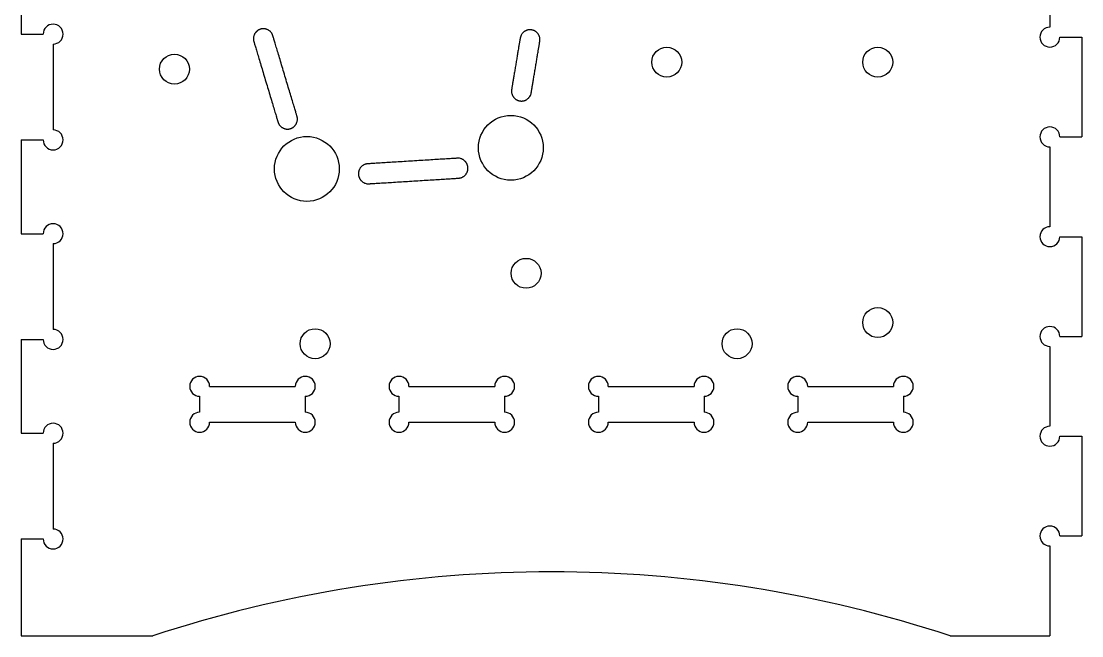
# Model space of a CAD drawing. Extents: x -51.6 to 1.6, y -60 to 0.
# Drawn here: x -51.6 to 1.6, y -60 to -29.2 of the extents above; entities that cross this region are included whole.
import ezdxf

# ---------------------------------------------------------------- set-up
doc = ezdxf.new("R2010")
doc.units = 0
doc.header["$MEASUREMENT"] = 0
doc.layers.add('VISIBLE', color=7, linetype='CONTINUOUS')

msp = doc.modelspace()

# ---------------------------------------------------------------- linework, layer by layer
at = {"layer": 'VISIBLE'}
for p, q in [((-51.6, -25.15), (-51.6, -29.85)), ((0, -25.5), (0, -29.5)), ((-51.6, -29.85), (-50.5, -29.85)), ((0.5, -30), (1.6, -30)), ((1.6, -30), (1.6, -35)), ((-50, -30.35), (-50, -34.65)), ((0.5, -35), (1.6, -35)), ((-51.6, -35.15), (-50.5, -35.15)), ((-51.6, -35.15), (-51.6, -39.85)), ((0, -35.5), (0, -39.5)), ((-51.6, -39.85), (-50.5, -39.85)), ((-50, -40.35), (-50, -44.65)), ((0.5, -40), (1.6, -40)), ((1.6, -40), (1.6, -45)), ((-51.6, -45.15), (-50.5, -45.15)), ((-51.6, -45.15), (-51.6, -49.85)), ((0.5, -45), (1.6, -45)), ((0, -45.5), (0, -49.5)), ((-42.15, -47.5), (-37.85, -47.5)), ((-32.15, -47.5), (-27.85, -47.5)), ((-22.15, -47.5), (-17.85, -47.5)), ((-12.15, -47.5), (-7.85, -47.5)), ((-42.65, -48), (-42.65, -48.8)), ((-37.35, -48), (-37.35, -48.8)), ((-32.65, -48), (-32.65, -48.8)), ((-27.35, -48), (-27.35, -48.8)), ((-22.65, -48), (-22.65, -48.8)), ((-17.35, -48), (-17.35, -48.8)), ((-12.65, -48), (-12.65, -48.8)), ((-7.35, -48), (-7.35, -48.8)), ((-42.15, -49.3), (-37.85, -49.3)), ((-32.15, -49.3), (-27.85, -49.3)), ((-22.15, -49.3), (-17.85, -49.3)), ((-12.15, -49.3), (-7.85, -49.3)), ((-51.6, -49.85), (-50.5, -49.85)), ((0.5, -50), (1.6, -50)), ((1.6, -50), (1.6, -55)), ((-50, -50.35), (-50, -54.65)), ((-51.6, -55.15), (-50.5, -55.15)), ((-51.6, -55.15), (-51.6, -60)), ((0.5, -55), (1.6, -55)), ((0, -55.5), (0, -60)), ((-51.6, -60), (-45, -60)), ((-5, -60), (0, -60))]:
    msp.add_line(p, q, dxfattribs=at)
for centre, radius, start, end in [((-50, -29.85), 0.5, 270, 180), ((0, -30), 0.5, 90, 0), ((0, -35), 0.5, 0, 270), ((-50, -35.15), 0.5, 180, 90), ((-50, -39.85), 0.5, 270, 180), ((0, -40), 0.5, 90, 0), ((-50, -45.15), 0.5, 180, 90), ((0, -45), 0.5, 0, 270), ((-42.65, -47.5), 0.5, 0, 270), ((-37.35, -47.5), 0.5, 270, 180), ((-32.65, -47.5), 0.5, 0, 270), ((-27.35, -47.5), 0.5, 270, 180), ((-22.65, -47.5), 0.5, 0, 270), ((-17.35, -47.5), 0.5, 270, 180), ((-12.65, -47.5), 0.5, 0, 270), ((-7.35, -47.5), 0.5, 270, 180), ((-42.65, -49.3), 0.5, 90, 0), ((-37.35, -49.3), 0.5, 180, 90), ((-32.65, -49.3), 0.5, 90, 0), ((-27.35, -49.3), 0.5, 180, 90), ((-22.65, -49.3), 0.5, 90, 0), ((-17.35, -49.3), 0.5, 180, 90), ((-12.65, -49.3), 0.5, 90, 0), ((-7.35, -49.3), 0.5, 180, 90), ((-50, -49.85), 0.5, 270, 180), ((0, -50), 0.5, 90, 0), ((-50, -55.15), 0.5, 180, 90), ((0, -55), 0.5, 0, 270), ((-25, -120.9), 64.1, 71.81945, 108.18055)]:
    msp.add_arc(centre, radius, start, end, dxfattribs=at)
for points, knots in [([(-37.765, -33.965), (-37.765, -33.965), (-37.765, -33.965), (-37.766, -33.963), (-37.767, -33.959), (-37.769, -33.952), (-37.772, -33.941), (-37.78, -33.914), (-37.794, -33.869), (-37.816, -33.795), (-37.843, -33.704), (-37.886, -33.56), (-37.951, -33.344), (-38.043, -33.037), (-38.146, -32.695), (-38.256, -32.329), (-38.369, -31.951), (-38.482, -31.573), (-38.592, -31.207), (-38.694, -30.865), (-38.771, -30.609), (-38.825, -30.428), (-38.862, -30.306), (-38.894, -30.198), (-38.921, -30.107), (-38.94, -30.045), (-38.952, -30.006), (-38.959, -29.981), (-38.965, -29.961), (-38.969, -29.949), (-38.971, -29.943), (-38.972, -29.939), (-38.972, -29.937), (-38.972, -29.936), (-38.974, -29.93), (-38.976, -29.924), (-38.978, -29.918), (-38.981, -29.91), (-38.985, -29.9), (-38.991, -29.884), (-39, -29.865), (-39.011, -29.843), (-39.023, -29.821), (-39.041, -29.794), (-39.066, -29.761), (-39.098, -29.725), (-39.134, -29.693), (-39.173, -29.664), (-39.214, -29.64), (-39.257, -29.619), (-39.303, -29.602), (-39.341, -29.592), (-39.373, -29.586), (-39.397, -29.583), (-39.418, -29.581), (-39.434, -29.58), (-39.446, -29.58), (-39.459, -29.58), (-39.469, -29.58), (-39.477, -29.581), (-39.482, -29.581), (-39.486, -29.581), (-39.489, -29.581), (-39.492, -29.582), (-39.494, -29.582), (-39.496, -29.582), (-39.496, -29.582), (-39.497, -29.582), (-39.497, -29.582), (-39.498, -29.582), (-39.499, -29.582), (-39.501, -29.582), (-39.503, -29.583), (-39.506, -29.583), (-39.509, -29.583), (-39.513, -29.584), (-39.517, -29.584), (-39.523, -29.585), (-39.53, -29.586), (-39.539, -29.588), (-39.55, -29.59), (-39.563, -29.593), (-39.577, -29.596), (-39.59, -29.6), (-39.607, -29.605), (-39.629, -29.613), (-39.654, -29.623), (-39.674, -29.633), (-39.691, -29.641), (-39.702, -29.648), (-39.714, -29.655), (-39.726, -29.662), (-39.735, -29.668), (-39.743, -29.674), (-39.748, -29.678), (-39.753, -29.681), (-39.756, -29.684), (-39.759, -29.686), (-39.762, -29.688), (-39.764, -29.69), (-39.766, -29.691), (-39.767, -29.692), (-39.768, -29.693), (-39.769, -29.694), (-39.77, -29.694), (-39.77, -29.694), (-39.771, -29.696), (-39.773, -29.697), (-39.775, -29.699), (-39.779, -29.703), (-39.784, -29.707), (-39.79, -29.712), (-39.797, -29.719), (-39.806, -29.727), (-39.814, -29.736), (-39.825, -29.748), (-39.838, -29.763), (-39.853, -29.782), (-39.871, -29.808), (-39.892, -29.843), (-39.913, -29.886), (-39.929, -29.931), (-39.941, -29.978), (-39.952, -30.042), (-39.953, -30.124), (-39.94, -30.191), (-39.93, -30.223)], [4, 4, 4, 4, 4.007812, 4.015625, 4.023438, 4.03125, 4.046875, 4.0625, 4.09375, 4.125, 4.15625, 4.1875, 4.25, 4.3125, 4.375, 4.4375, 4.5, 4.5625, 4.625, 4.6875, 4.75, 4.78125, 4.8125, 4.84375, 4.875, 4.90625, 4.921875, 4.9375, 4.953125, 4.96875, 4.976562, 4.984375, 4.992188, 5, 5.007812, 5.015625, 5.023438, 5.03125, 5.046875, 5.0625, 5.09375, 5.125, 5.15625, 5.1875, 5.25, 5.3125, 5.375, 5.4375, 5.5, 5.5625, 5.625, 5.6875, 5.71875, 5.75, 5.78125, 5.796875, 5.8125, 5.828125, 5.84375, 5.851562, 5.859375, 5.863281, 5.867188, 5.871094, 5.873047, 5.875, 5.876953, 5.878906, 5.882812, 5.886719, 5.890625, 5.898438, 5.90625, 5.921875, 5.9375, 5.953125, 5.96875, 6, 6.03125, 6.0625, 6.125, 6.1875, 6.25, 6.3125, 6.375, 6.5, 6.625, 6.75, 6.8125, 6.875, 6.9375, 7, 7.0625, 7.09375, 7.125, 7.15625, 7.171875, 7.1875, 7.203125, 7.21875, 7.226562, 7.234375, 7.242188, 7.246094, 7.248047, 7.25, 7.251953, 7.253906, 7.257812, 7.265625, 7.273438, 7.28125, 7.296875, 7.3125, 7.328125, 7.34375, 7.375, 7.40625, 7.4375, 7.5, 7.5625, 7.625, 7.6875, 7.75, 7.875, 8, 8, 8, 8]), ([(-26.015, -32.784), (-26.014, -32.783), (-26.014, -32.783), (-26.014, -32.78), (-26.013, -32.776), (-26.012, -32.769), (-26.009, -32.752), (-26.004, -32.723), (-25.996, -32.676), (-25.987, -32.618), (-25.971, -32.526), (-25.948, -32.388), (-25.916, -32.192), (-25.879, -31.974), (-25.841, -31.74), (-25.8, -31.499), (-25.76, -31.258), (-25.721, -31.025), (-25.685, -30.806), (-25.658, -30.643), (-25.639, -30.528), (-25.626, -30.45), (-25.614, -30.381), (-25.604, -30.322), (-25.598, -30.283), (-25.594, -30.258), (-25.591, -30.242), (-25.589, -30.23), (-25.588, -30.222), (-25.587, -30.218), (-25.587, -30.216), (-25.586, -30.214), (-25.586, -30.214), (-25.585, -30.208), (-25.584, -30.201), (-25.584, -30.195), (-25.583, -30.186), (-25.582, -30.176), (-25.58, -30.159), (-25.579, -30.138), (-25.58, -30.113), (-25.581, -30.088), (-25.585, -30.055), (-25.593, -30.015), (-25.606, -29.969), (-25.624, -29.924), (-25.647, -29.881), (-25.673, -29.841), (-25.702, -29.803), (-25.735, -29.768), (-25.766, -29.742), (-25.792, -29.723), (-25.812, -29.709), (-25.83, -29.699), (-25.844, -29.691), (-25.855, -29.685), (-25.866, -29.68), (-25.875, -29.675), (-25.883, -29.672), (-25.887, -29.67), (-25.891, -29.669), (-25.894, -29.667), (-25.897, -29.666), (-25.898, -29.666), (-25.9, -29.665), (-25.9, -29.665), (-25.901, -29.665), (-25.902, -29.665), (-25.902, -29.664), (-25.903, -29.664), (-25.905, -29.663), (-25.907, -29.663), (-25.91, -29.662), (-25.913, -29.66), (-25.916, -29.659), (-25.92, -29.658), (-25.926, -29.656), (-25.932, -29.654), (-25.941, -29.651), (-25.952, -29.648), (-25.965, -29.645), (-25.979, -29.642), (-25.992, -29.64), (-26.01, -29.637), (-26.033, -29.634), (-26.06, -29.632), (-26.083, -29.632), (-26.101, -29.632), (-26.115, -29.633), (-26.128, -29.634), (-26.142, -29.636), (-26.153, -29.637), (-26.162, -29.639), (-26.169, -29.64), (-26.175, -29.641), (-26.179, -29.642), (-26.182, -29.643), (-26.186, -29.643), (-26.189, -29.644), (-26.191, -29.644), (-26.192, -29.645), (-26.194, -29.645), (-26.195, -29.645), (-26.195, -29.646), (-26.195, -29.646), (-26.197, -29.646), (-26.199, -29.646), (-26.203, -29.647), (-26.208, -29.649), (-26.213, -29.65), (-26.221, -29.652), (-26.231, -29.655), (-26.242, -29.659), (-26.254, -29.663), (-26.269, -29.669), (-26.287, -29.677), (-26.309, -29.688), (-26.337, -29.703), (-26.37, -29.725), (-26.408, -29.754), (-26.443, -29.788), (-26.474, -29.824), (-26.512, -29.877), (-26.549, -29.95), (-26.567, -30.016), (-26.573, -30.05)], [0, 0, 0, 0, 0.015625, 0.023438, 0.03125, 0.046875, 0.0625, 0.09375, 0.125, 0.15625, 0.1875, 0.25, 0.3125, 0.375, 0.4375, 0.5, 0.5625, 0.625, 0.6875, 0.75, 0.78125, 0.8125, 0.84375, 0.875, 0.90625, 0.921875, 0.9375, 0.953125, 0.96875, 0.976562, 0.984375, 0.992188, 1, 1.007812, 1.015625, 1.023438, 1.03125, 1.046875, 1.0625, 1.09375, 1.125, 1.15625, 1.1875, 1.25, 1.3125, 1.375, 1.4375, 1.5, 1.5625, 1.625, 1.6875, 1.71875, 1.75, 1.78125, 1.796875, 1.8125, 1.828125, 1.84375, 1.851562, 1.859375, 1.863281, 1.867188, 1.871094, 1.873047, 1.875, 1.876953, 1.878906, 1.882812, 1.886719, 1.890625, 1.898438, 1.90625, 1.921875, 1.9375, 1.953125, 1.96875, 2, 2.03125, 2.0625, 2.125, 2.1875, 2.25, 2.3125, 2.375, 2.5, 2.625, 2.75, 2.8125, 2.875, 2.9375, 3, 3.0625, 3.09375, 3.125, 3.15625, 3.171875, 3.1875, 3.203125, 3.21875, 3.226562, 3.234375, 3.242188, 3.246094, 3.248047, 3.25, 3.251953, 3.253906, 3.257812, 3.265625, 3.273438, 3.28125, 3.296875, 3.3125, 3.328125, 3.34375, 3.375, 3.40625, 3.4375, 3.5, 3.5625, 3.625, 3.6875, 3.75, 3.875, 4, 4, 4, 4]), ([(-39.93, -30.223), (-39.93, -30.224), (-39.93, -30.224), (-39.93, -30.226), (-39.928, -30.23), (-39.926, -30.236), (-39.923, -30.248), (-39.915, -30.274), (-39.901, -30.32), (-39.879, -30.394), (-39.852, -30.485), (-39.809, -30.629), (-39.744, -30.845), (-39.652, -31.152), (-39.549, -31.494), (-39.44, -31.86), (-39.327, -32.238), (-39.213, -32.616), (-39.104, -32.982), (-39.001, -33.324), (-38.925, -33.58), (-38.87, -33.761), (-38.834, -33.883), (-38.801, -33.991), (-38.774, -34.082), (-38.755, -34.144), (-38.744, -34.183), (-38.736, -34.208), (-38.73, -34.228), (-38.727, -34.239), (-38.725, -34.246), (-38.724, -34.25), (-38.723, -34.252), (-38.723, -34.253), (-38.721, -34.259), (-38.719, -34.265), (-38.717, -34.271), (-38.714, -34.279), (-38.711, -34.289), (-38.704, -34.304), (-38.696, -34.324), (-38.684, -34.346), (-38.672, -34.367), (-38.654, -34.395), (-38.63, -34.428), (-38.597, -34.464), (-38.561, -34.496), (-38.522, -34.525), (-38.481, -34.549), (-38.438, -34.57), (-38.393, -34.587), (-38.354, -34.597), (-38.322, -34.603), (-38.298, -34.606), (-38.278, -34.608), (-38.261, -34.609), (-38.249, -34.609), (-38.237, -34.609), (-38.226, -34.609), (-38.218, -34.608), (-38.213, -34.608), (-38.209, -34.608), (-38.206, -34.607), (-38.203, -34.607), (-38.201, -34.607), (-38.199, -34.607), (-38.199, -34.607), (-38.199, -34.607), (-38.198, -34.607), (-38.197, -34.607), (-38.196, -34.607), (-38.195, -34.606), (-38.192, -34.606), (-38.189, -34.606), (-38.186, -34.606), (-38.183, -34.605), (-38.178, -34.605), (-38.172, -34.604), (-38.166, -34.603), (-38.157, -34.601), (-38.145, -34.599), (-38.132, -34.596), (-38.119, -34.593), (-38.106, -34.589), (-38.088, -34.584), (-38.067, -34.576), (-38.042, -34.566), (-38.021, -34.556), (-38.005, -34.548), (-37.993, -34.541), (-37.981, -34.534), (-37.97, -34.527), (-37.96, -34.52), (-37.953, -34.515), (-37.947, -34.511), (-37.943, -34.508), (-37.939, -34.505), (-37.936, -34.503), (-37.933, -34.501), (-37.931, -34.499), (-37.929, -34.497), (-37.928, -34.496), (-37.927, -34.495), (-37.926, -34.495), (-37.926, -34.494), (-37.926, -34.494), (-37.924, -34.493), (-37.923, -34.492), (-37.92, -34.49), (-37.916, -34.486), (-37.912, -34.482), (-37.906, -34.477), (-37.898, -34.47), (-37.89, -34.461), (-37.881, -34.453), (-37.87, -34.441), (-37.857, -34.426), (-37.843, -34.407), (-37.824, -34.38), (-37.804, -34.346), (-37.783, -34.303), (-37.766, -34.258), (-37.754, -34.211), (-37.744, -34.147), (-37.743, -34.065), (-37.755, -33.998), (-37.765, -33.965)], [0, 0, 0, 0, 0.007812, 0.015625, 0.023438, 0.03125, 0.046875, 0.0625, 0.09375, 0.125, 0.15625, 0.1875, 0.25, 0.3125, 0.375, 0.4375, 0.5, 0.5625, 0.625, 0.6875, 0.75, 0.78125, 0.8125, 0.84375, 0.875, 0.90625, 0.921875, 0.9375, 0.953125, 0.96875, 0.976562, 0.984375, 0.992188, 1, 1.007812, 1.015625, 1.023438, 1.03125, 1.046875, 1.0625, 1.09375, 1.125, 1.15625, 1.1875, 1.25, 1.3125, 1.375, 1.4375, 1.5, 1.5625, 1.625, 1.6875, 1.71875, 1.75, 1.78125, 1.796875, 1.8125, 1.828125, 1.84375, 1.851562, 1.859375, 1.863281, 1.867188, 1.871094, 1.873047, 1.875, 1.876953, 1.878906, 1.882812, 1.886719, 1.890625, 1.898438, 1.90625, 1.921875, 1.9375, 1.953125, 1.96875, 2, 2.03125, 2.0625, 2.125, 2.1875, 2.25, 2.3125, 2.375, 2.5, 2.625, 2.75, 2.8125, 2.875, 2.9375, 3, 3.0625, 3.09375, 3.125, 3.15625, 3.171875, 3.1875, 3.203125, 3.21875, 3.226562, 3.234375, 3.242188, 3.246094, 3.248047, 3.25, 3.251953, 3.253906, 3.257812, 3.265625, 3.273438, 3.28125, 3.296875, 3.3125, 3.328125, 3.34375, 3.375, 3.40625, 3.4375, 3.5, 3.5625, 3.625, 3.6875, 3.75, 3.875, 4, 4, 4, 4]), ([(-26.573, -30.05), (-26.573, -30.051), (-26.573, -30.051), (-26.573, -30.054), (-26.574, -30.058), (-26.575, -30.065), (-26.578, -30.082), (-26.583, -30.111), (-26.591, -30.158), (-26.601, -30.217), (-26.616, -30.308), (-26.639, -30.446), (-26.671, -30.642), (-26.708, -30.86), (-26.747, -31.094), (-26.787, -31.335), (-26.827, -31.576), (-26.866, -31.809), (-26.902, -32.028), (-26.929, -32.191), (-26.949, -32.306), (-26.962, -32.385), (-26.973, -32.453), (-26.983, -32.512), (-26.989, -32.551), (-26.994, -32.576), (-26.996, -32.592), (-26.998, -32.604), (-27, -32.612), (-27, -32.616), (-27.001, -32.618), (-27.001, -32.62), (-27.001, -32.62), (-27.002, -32.627), (-27.003, -32.633), (-27.004, -32.639), (-27.005, -32.648), (-27.006, -32.658), (-27.007, -32.675), (-27.008, -32.696), (-27.008, -32.721), (-27.006, -32.746), (-27.002, -32.779), (-26.995, -32.819), (-26.981, -32.865), (-26.963, -32.91), (-26.941, -32.953), (-26.915, -32.993), (-26.885, -33.031), (-26.852, -33.066), (-26.821, -33.092), (-26.795, -33.111), (-26.775, -33.125), (-26.758, -33.135), (-26.744, -33.143), (-26.733, -33.149), (-26.722, -33.154), (-26.712, -33.159), (-26.705, -33.162), (-26.7, -33.164), (-26.696, -33.166), (-26.693, -33.167), (-26.691, -33.168), (-26.689, -33.168), (-26.687, -33.169), (-26.687, -33.169), (-26.686, -33.169), (-26.686, -33.17), (-26.685, -33.17), (-26.684, -33.17), (-26.683, -33.171), (-26.68, -33.172), (-26.678, -33.173), (-26.674, -33.174), (-26.671, -33.175), (-26.667, -33.176), (-26.661, -33.178), (-26.655, -33.18), (-26.646, -33.183), (-26.635, -33.186), (-26.622, -33.189), (-26.609, -33.192), (-26.595, -33.194), (-26.577, -33.197), (-26.555, -33.2), (-26.527, -33.202), (-26.505, -33.202), (-26.486, -33.202), (-26.473, -33.201), (-26.459, -33.2), (-26.445, -33.198), (-26.434, -33.197), (-26.425, -33.195), (-26.418, -33.194), (-26.413, -33.193), (-26.408, -33.192), (-26.405, -33.192), (-26.402, -33.191), (-26.399, -33.19), (-26.397, -33.19), (-26.395, -33.189), (-26.393, -33.189), (-26.393, -33.189), (-26.392, -33.189), (-26.392, -33.189), (-26.39, -33.188), (-26.388, -33.188), (-26.385, -33.187), (-26.38, -33.186), (-26.374, -33.184), (-26.366, -33.182), (-26.356, -33.179), (-26.345, -33.175), (-26.334, -33.171), (-26.319, -33.165), (-26.3, -33.157), (-26.279, -33.146), (-26.25, -33.131), (-26.217, -33.109), (-26.179, -33.08), (-26.144, -33.046), (-26.113, -33.01), (-26.075, -32.957), (-26.038, -32.884), (-26.02, -32.818), (-26.015, -32.784)], [4, 4, 4, 4, 4.015625, 4.023438, 4.03125, 4.046875, 4.0625, 4.09375, 4.125, 4.15625, 4.1875, 4.25, 4.3125, 4.375, 4.4375, 4.5, 4.5625, 4.625, 4.6875, 4.75, 4.78125, 4.8125, 4.84375, 4.875, 4.90625, 4.921875, 4.9375, 4.953125, 4.96875, 4.976562, 4.984375, 4.992188, 5, 5.007812, 5.015625, 5.023438, 5.03125, 5.046875, 5.0625, 5.09375, 5.125, 5.15625, 5.1875, 5.25, 5.3125, 5.375, 5.4375, 5.5, 5.5625, 5.625, 5.6875, 5.71875, 5.75, 5.78125, 5.796875, 5.8125, 5.828125, 5.84375, 5.851562, 5.859375, 5.863281, 5.867188, 5.871094, 5.873047, 5.875, 5.876953, 5.878906, 5.882812, 5.886719, 5.890625, 5.898438, 5.90625, 5.921875, 5.9375, 5.953125, 5.96875, 6, 6.03125, 6.0625, 6.125, 6.1875, 6.25, 6.3125, 6.375, 6.5, 6.625, 6.75, 6.8125, 6.875, 6.9375, 7, 7.0625, 7.09375, 7.125, 7.15625, 7.171875, 7.1875, 7.203125, 7.21875, 7.226562, 7.234375, 7.242188, 7.246094, 7.248047, 7.25, 7.251953, 7.253906, 7.257812, 7.265625, 7.273438, 7.28125, 7.296875, 7.3125, 7.328125, 7.34375, 7.375, 7.40625, 7.4375, 7.5, 7.5625, 7.625, 7.6875, 7.75, 7.875, 8, 8, 8, 8]), ([(-44.664, -31.605), (-44.664, -32.02), (-44.328, -32.355), (-43.914, -32.355), (-43.5, -32.355), (-43.164, -32.02), (-43.164, -31.605), (-43.164, -31.191), (-43.5, -30.855), (-43.914, -30.855), (-44.328, -30.855), (-44.664, -31.191), (-44.664, -31.605)], [0, 0, 0, 0, 1, 1, 1, 2, 2, 2, 3, 3, 3, 4, 4, 4, 4]), ([(-19.969, -31.253), (-19.969, -31.667), (-19.634, -32.003), (-19.219, -32.003), (-18.805, -32.003), (-18.469, -31.667), (-18.469, -31.253), (-18.469, -30.838), (-18.805, -30.503), (-19.219, -30.503), (-19.634, -30.503), (-19.969, -30.838), (-19.969, -31.253)], [0, 0, 0, 0, 1, 1, 1, 2, 2, 2, 3, 3, 3, 4, 4, 4, 4]), ([(-9.386, -31.253), (-9.386, -31.667), (-9.05, -32.003), (-8.636, -32.003), (-8.222, -32.003), (-7.886, -31.667), (-7.886, -31.253), (-7.886, -30.838), (-8.222, -30.503), (-8.636, -30.503), (-9.05, -30.503), (-9.386, -30.838), (-9.386, -31.253)], [0, 0, 0, 0, 1, 1, 1, 2, 2, 2, 3, 3, 3, 4, 4, 4, 4]), ([(-28.665, -35.546), (-28.665, -36.443), (-27.938, -37.171), (-27.04, -37.171), (-26.143, -37.171), (-25.415, -36.443), (-25.415, -35.546), (-25.415, -34.648), (-26.143, -33.921), (-27.04, -33.921), (-27.938, -33.921), (-28.665, -34.648), (-28.665, -35.546)], [0, 0, 0, 0, 1, 1, 1, 2, 2, 2, 3, 3, 3, 4, 4, 4, 4]), ([(-38.896, -36.604), (-38.896, -37.502), (-38.168, -38.229), (-37.271, -38.229), (-36.373, -38.229), (-35.646, -37.502), (-35.646, -36.604), (-35.646, -35.707), (-36.373, -34.979), (-37.271, -34.979), (-38.168, -34.979), (-38.896, -35.707), (-38.896, -36.604)], [0, 0, 0, 0, 1, 1, 1, 2, 2, 2, 3, 3, 3, 4, 4, 4, 4]), ([(-29.722, -36.07), (-29.722, -36.07), (-29.723, -36.07), (-29.725, -36.07), (-29.729, -36.07), (-29.736, -36.071), (-29.75, -36.071), (-29.779, -36.073), (-29.829, -36.076), (-29.912, -36.081), (-30.014, -36.088), (-30.174, -36.098), (-30.415, -36.113), (-30.758, -36.134), (-31.14, -36.158), (-31.548, -36.183), (-31.969, -36.21), (-32.391, -36.236), (-32.799, -36.261), (-33.181, -36.285), (-33.466, -36.303), (-33.668, -36.316), (-33.804, -36.324), (-33.925, -36.332), (-34.027, -36.338), (-34.095, -36.342), (-34.139, -36.345), (-34.167, -36.347), (-34.189, -36.348), (-34.202, -36.349), (-34.21, -36.349), (-34.214, -36.35), (-34.216, -36.35), (-34.217, -36.35), (-34.223, -36.35), (-34.229, -36.351), (-34.236, -36.351), (-34.244, -36.352), (-34.255, -36.354), (-34.271, -36.356), (-34.292, -36.36), (-34.324, -36.368), (-34.364, -36.381), (-34.409, -36.401), (-34.451, -36.424), (-34.49, -36.452), (-34.527, -36.483), (-34.561, -36.518), (-34.591, -36.555), (-34.617, -36.595), (-34.636, -36.631), (-34.649, -36.661), (-34.657, -36.683), (-34.664, -36.703), (-34.668, -36.718), (-34.671, -36.73), (-34.674, -36.742), (-34.676, -36.752), (-34.678, -36.761), (-34.678, -36.766), (-34.679, -36.77), (-34.68, -36.773), (-34.68, -36.775), (-34.68, -36.777), (-34.681, -36.779), (-34.681, -36.779), (-34.681, -36.78), (-34.681, -36.781), (-34.681, -36.781), (-34.681, -36.783), (-34.681, -36.784), (-34.682, -36.786), (-34.682, -36.789), (-34.682, -36.793), (-34.683, -36.796), (-34.683, -36.8), (-34.684, -36.806), (-34.684, -36.813), (-34.685, -36.822), (-34.685, -36.833), (-34.685, -36.847), (-34.685, -36.861), (-34.685, -36.874), (-34.683, -36.893), (-34.681, -36.915), (-34.676, -36.942), (-34.672, -36.964), (-34.667, -36.982), (-34.663, -36.995), (-34.659, -37.008), (-34.655, -37.021), (-34.651, -37.032), (-34.647, -37.04), (-34.644, -37.047), (-34.642, -37.052), (-34.64, -37.056), (-34.639, -37.059), (-34.637, -37.062), (-34.636, -37.065), (-34.635, -37.067), (-34.634, -37.068), (-34.634, -37.07), (-34.633, -37.071), (-34.633, -37.071), (-34.633, -37.071), (-34.632, -37.073), (-34.631, -37.075), (-34.63, -37.078), (-34.627, -37.082), (-34.624, -37.088), (-34.621, -37.095), (-34.615, -37.103), (-34.609, -37.114), (-34.603, -37.124), (-34.594, -37.137), (-34.582, -37.153), (-34.567, -37.172), (-34.545, -37.196), (-34.516, -37.224), (-34.479, -37.254), (-34.439, -37.28), (-34.396, -37.303), (-34.336, -37.327), (-34.256, -37.347), (-34.189, -37.35), (-34.154, -37.348)], [0, 0, 0, 0, 0.007812, 0.015625, 0.023438, 0.03125, 0.046875, 0.0625, 0.09375, 0.125, 0.15625, 0.1875, 0.25, 0.3125, 0.375, 0.4375, 0.5, 0.5625, 0.625, 0.6875, 0.75, 0.78125, 0.8125, 0.84375, 0.875, 0.90625, 0.921875, 0.9375, 0.953125, 0.96875, 0.976562, 0.984375, 0.992188, 1, 1.007812, 1.015625, 1.023438, 1.03125, 1.046875, 1.0625, 1.09375, 1.125, 1.1875, 1.25, 1.3125, 1.375, 1.4375, 1.5, 1.5625, 1.625, 1.6875, 1.71875, 1.75, 1.78125, 1.796875, 1.8125, 1.828125, 1.84375, 1.851562, 1.859375, 1.863281, 1.867188, 1.871094, 1.873047, 1.875, 1.876953, 1.878906, 1.882812, 1.886719, 1.890625, 1.898438, 1.90625, 1.921875, 1.9375, 1.953125, 1.96875, 2, 2.03125, 2.0625, 2.125, 2.1875, 2.25, 2.3125, 2.375, 2.5, 2.625, 2.75, 2.8125, 2.875, 2.9375, 3, 3.0625, 3.09375, 3.125, 3.15625, 3.171875, 3.1875, 3.203125, 3.21875, 3.226562, 3.234375, 3.242188, 3.246094, 3.248047, 3.25, 3.251953, 3.253906, 3.257812, 3.265625, 3.273438, 3.28125, 3.296875, 3.3125, 3.328125, 3.34375, 3.375, 3.40625, 3.4375, 3.5, 3.5625, 3.625, 3.6875, 3.75, 3.875, 4, 4, 4, 4]), ([(-34.154, -37.348), (-34.154, -37.348), (-34.154, -37.348), (-34.151, -37.348), (-34.147, -37.347), (-34.14, -37.347), (-34.127, -37.346), (-34.098, -37.344), (-34.047, -37.341), (-33.964, -37.336), (-33.862, -37.33), (-33.702, -37.32), (-33.461, -37.305), (-33.118, -37.283), (-32.737, -37.259), (-32.328, -37.234), (-31.907, -37.208), (-31.486, -37.181), (-31.077, -37.156), (-30.696, -37.132), (-30.41, -37.114), (-30.208, -37.102), (-30.072, -37.093), (-29.952, -37.086), (-29.85, -37.08), (-29.781, -37.075), (-29.737, -37.072), (-29.709, -37.071), (-29.687, -37.069), (-29.674, -37.069), (-29.667, -37.068), (-29.663, -37.068), (-29.66, -37.068), (-29.66, -37.068), (-29.653, -37.067), (-29.647, -37.067), (-29.641, -37.066), (-29.632, -37.065), (-29.622, -37.064), (-29.605, -37.061), (-29.584, -37.057), (-29.552, -37.049), (-29.513, -37.037), (-29.468, -37.017), (-29.425, -36.993), (-29.386, -36.965), (-29.349, -36.934), (-29.316, -36.9), (-29.286, -36.862), (-29.259, -36.822), (-29.241, -36.786), (-29.228, -36.757), (-29.219, -36.734), (-29.213, -36.715), (-29.208, -36.699), (-29.205, -36.687), (-29.202, -36.675), (-29.2, -36.665), (-29.199, -36.657), (-29.198, -36.652), (-29.197, -36.648), (-29.197, -36.645), (-29.196, -36.642), (-29.196, -36.64), (-29.196, -36.638), (-29.196, -36.638), (-29.196, -36.637), (-29.195, -36.637), (-29.195, -36.636), (-29.195, -36.635), (-29.195, -36.633), (-29.195, -36.631), (-29.194, -36.628), (-29.194, -36.625), (-29.194, -36.621), (-29.193, -36.617), (-29.193, -36.611), (-29.192, -36.604), (-29.192, -36.595), (-29.191, -36.584), (-29.191, -36.57), (-29.191, -36.557), (-29.192, -36.543), (-29.193, -36.525), (-29.195, -36.502), (-29.2, -36.475), (-29.205, -36.453), (-29.209, -36.435), (-29.213, -36.422), (-29.217, -36.409), (-29.222, -36.396), (-29.226, -36.386), (-29.229, -36.377), (-29.232, -36.371), (-29.234, -36.366), (-29.236, -36.361), (-29.237, -36.358), (-29.239, -36.355), (-29.24, -36.353), (-29.241, -36.351), (-29.242, -36.349), (-29.242, -36.348), (-29.243, -36.347), (-29.243, -36.346), (-29.243, -36.346), (-29.244, -36.345), (-29.245, -36.343), (-29.247, -36.34), (-29.249, -36.335), (-29.252, -36.33), (-29.256, -36.323), (-29.261, -36.314), (-29.267, -36.304), (-29.274, -36.293), (-29.283, -36.28), (-29.295, -36.264), (-29.31, -36.245), (-29.331, -36.221), (-29.36, -36.194), (-29.397, -36.164), (-29.437, -36.137), (-29.48, -36.115), (-29.54, -36.09), (-29.62, -36.07), (-29.688, -36.067), (-29.722, -36.07)], [4, 4, 4, 4, 4.007812, 4.015625, 4.023438, 4.03125, 4.046875, 4.0625, 4.09375, 4.125, 4.15625, 4.1875, 4.25, 4.3125, 4.375, 4.4375, 4.5, 4.5625, 4.625, 4.6875, 4.75, 4.78125, 4.8125, 4.84375, 4.875, 4.90625, 4.921875, 4.9375, 4.953125, 4.96875, 4.976562, 4.984375, 4.992188, 5, 5.007812, 5.015625, 5.023438, 5.03125, 5.046875, 5.0625, 5.09375, 5.125, 5.1875, 5.25, 5.3125, 5.375, 5.4375, 5.5, 5.5625, 5.625, 5.6875, 5.71875, 5.75, 5.78125, 5.796875, 5.8125, 5.828125, 5.84375, 5.851562, 5.859375, 5.863281, 5.867188, 5.871094, 5.873047, 5.875, 5.876953, 5.878906, 5.882812, 5.886719, 5.890625, 5.898438, 5.90625, 5.921875, 5.9375, 5.953125, 5.96875, 6, 6.03125, 6.0625, 6.125, 6.1875, 6.25, 6.3125, 6.375, 6.5, 6.625, 6.75, 6.8125, 6.875, 6.9375, 7, 7.0625, 7.09375, 7.125, 7.15625, 7.171875, 7.1875, 7.203125, 7.21875, 7.226562, 7.234375, 7.242188, 7.246094, 7.248047, 7.25, 7.251953, 7.253906, 7.257812, 7.265625, 7.273438, 7.28125, 7.296875, 7.3125, 7.328125, 7.34375, 7.375, 7.40625, 7.4375, 7.5, 7.5625, 7.625, 7.6875, 7.75, 7.875, 8, 8, 8, 8]), ([(-27.025, -41.836), (-27.025, -42.25), (-26.689, -42.586), (-26.275, -42.586), (-25.861, -42.586), (-25.525, -42.25), (-25.525, -41.836), (-25.525, -41.422), (-25.861, -41.086), (-26.275, -41.086), (-26.689, -41.086), (-27.025, -41.422), (-27.025, -41.836)], [0, 0, 0, 0, 1, 1, 1, 2, 2, 2, 3, 3, 3, 4, 4, 4, 4]), ([(-9.386, -44.305), (-9.386, -44.72), (-9.05, -45.055), (-8.636, -45.055), (-8.222, -45.055), (-7.886, -44.72), (-7.886, -44.305), (-7.886, -43.891), (-8.222, -43.555), (-8.636, -43.555), (-9.05, -43.555), (-9.386, -43.891), (-9.386, -44.305)], [0, 0, 0, 0, 1, 1, 1, 2, 2, 2, 3, 3, 3, 4, 4, 4, 4]), ([(-37.608, -45.364), (-37.608, -45.778), (-37.273, -46.114), (-36.858, -46.114), (-36.444, -46.114), (-36.108, -45.778), (-36.108, -45.364), (-36.108, -44.95), (-36.444, -44.614), (-36.858, -44.614), (-37.273, -44.614), (-37.608, -44.95), (-37.608, -45.364)], [0, 0, 0, 0, 1, 1, 1, 2, 2, 2, 3, 3, 3, 4, 4, 4, 4]), ([(-16.442, -45.364), (-16.442, -45.778), (-16.106, -46.114), (-15.692, -46.114), (-15.277, -46.114), (-14.942, -45.778), (-14.942, -45.364), (-14.942, -44.95), (-15.277, -44.614), (-15.692, -44.614), (-16.106, -44.614), (-16.442, -44.95), (-16.442, -45.364)], [0, 0, 0, 0, 1, 1, 1, 2, 2, 2, 3, 3, 3, 4, 4, 4, 4])]:
    msp.add_open_spline(points, degree=3, knots=knots, dxfattribs=at)

doc.saveas('drawing.dxf')
